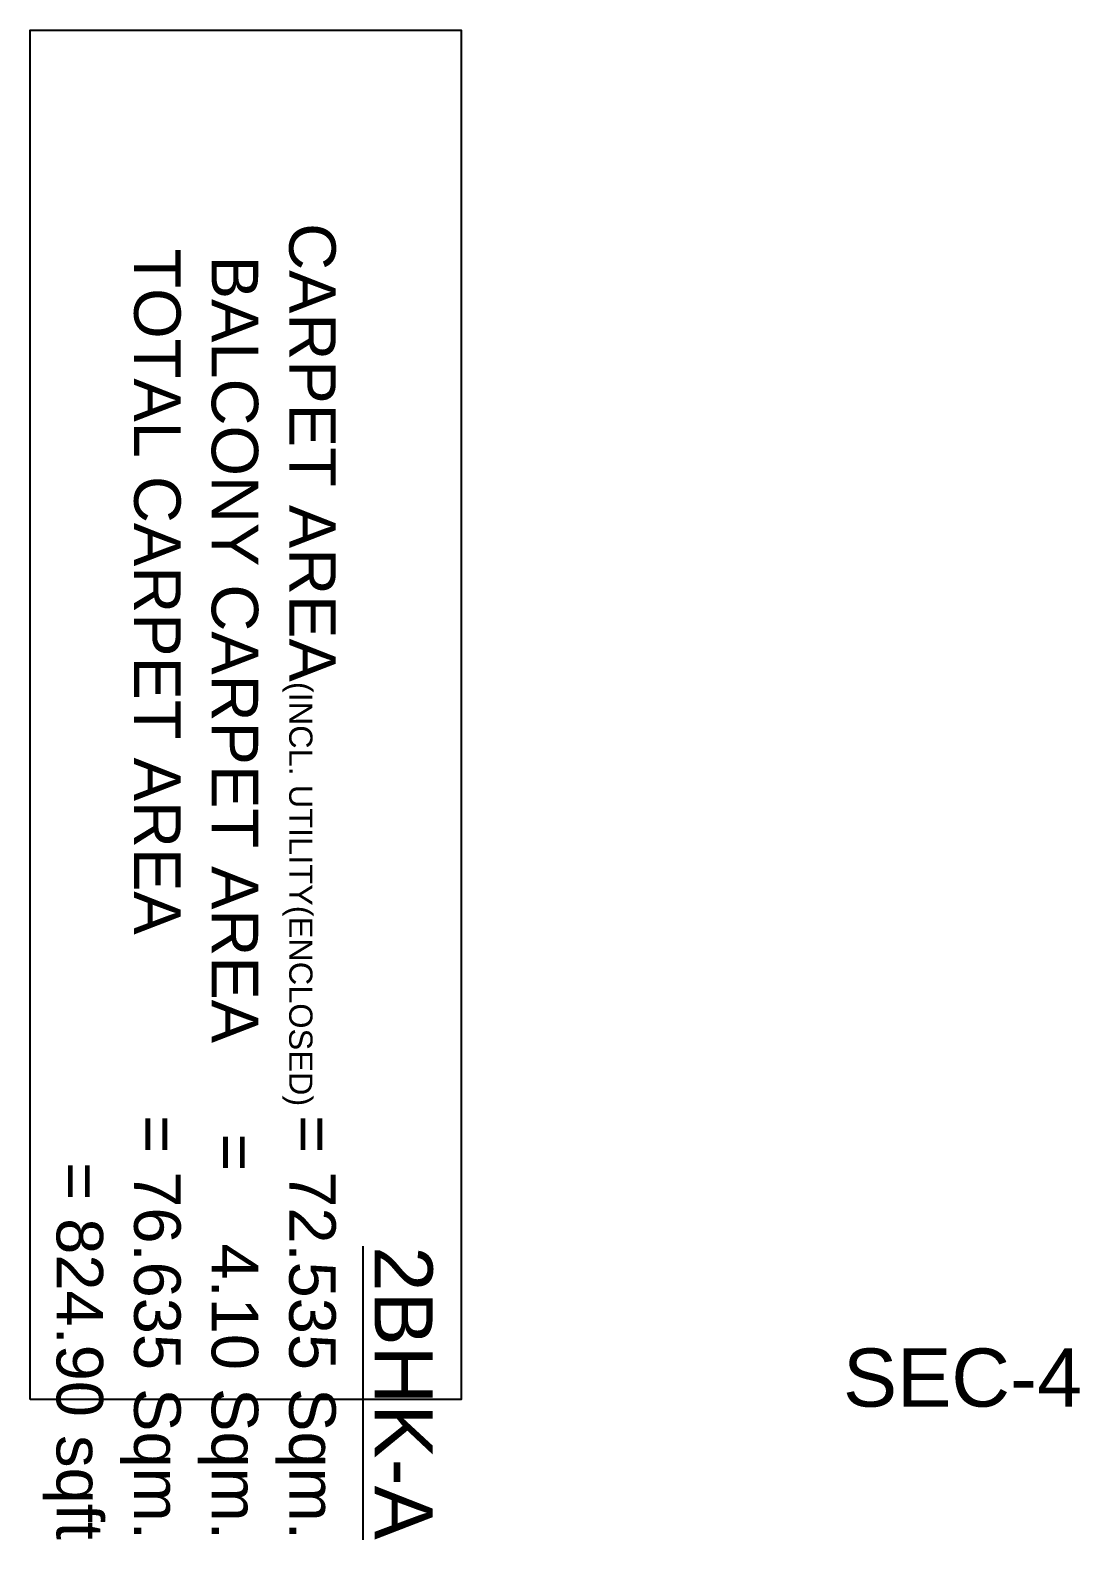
# Model space of a CAD drawing. Header units: millimetres. Extents: x -414464 to 1686, y -90036 to 108605.
# Drawn here: x -125779 to -122394, y -57681 to -52815 of the extents above; entities that cross this region are included whole.
import ezdxf

# ---------------------------------------------------------------- set-up
doc = ezdxf.new("R2010")
doc.units = ezdxf.units.MM
doc.header["$LTSCALE"] = 1000
doc.header["$MEASUREMENT"] = 0
doc.linetypes.add('$36$HIDDEN', pattern=[0.375, 0.25, -0.125])
doc.linetypes.add('T8_PROFILE SECTIONS$0$PHANTOM2', pattern=[1.25, 0.625, -0.125, 0.125, -0.125, 0.125, -0.125])
for name, color, linetype in [('$21$A-DIMENSIONS', 2, '$36$HIDDEN'), ('a-rcc', 3, 'Continuous'), ('T8(T9 IS SIMILAR)$1$A-OLD RERA AREA', 7, 'Continuous'), ('T8_PROFILE SECTIONS$0$A-PROFILE SECTIONS', 81, 'T8_PROFILE SECTIONS$0$PHANTOM2')]:
    doc.layers.add(name, color=color, linetype=linetype)
doc.styles.add('T8(T9 IS SIMILAR)$1$arial', font='sanss___.ttf')
doc.styles.add('T8_PROFILE SECTIONS$0$arial', font='sanss___.ttf')

# ---------------------------------------------------------------- blocks, each defined once
blk = doc.blocks.new('T8(T9 IS SIMILAR)')
at = {"layer": 'T8(T9 IS SIMILAR)$1$A-OLD RERA AREA', "elevation": 0.4}
blk.add_lwpolyline([(1197455.9, -5732587.3), (1193042, -5732587.3), (1193042, -5731197.7), (1197455.9, -5731197.7)], close=True, dxfattribs=at)
at = {"layer": 'T8(T9 IS SIMILAR)$1$A-OLD RERA AREA', "insert": (1197908.4, -5732547.4, 0.4), "char_height": 150, "attachment_point": 9, "style": 'T8(T9 IS SIMILAR)$1$arial'}
blk.add_mtext_dynamic_manual_height_columns('{\\H1.25x;\\L2BHK-A\\P\\pt3750;}CARPET AREA{\\H0.5x;(INCL. UTILITY(ENCLOSED) }= 72.535 Sqm.\\P\\ptz;BALCONY CARPET AREA     =    4.10 Sqm.\\P\\pt3600;TOTAL CARPET AREA          = 76.635 Sqm.\\P\\ptz;^I^I^I^I       = 824.90 sqft', width=4717.063, gutter_width=6.25, heights=[0], dxfattribs=at)
blk = doc.blocks.new('PROFILE SECTION LINE T9')
at = {"layer": 'T8_PROFILE SECTIONS$0$A-PROFILE SECTIONS', "linetype": 'ByBlock', "insert": (11573.5, -17579.2, 0), "char_height": 187.5, "attachment_point": 3, "rotation": 90, "style": 'T8_PROFILE SECTIONS$0$arial'}
blk.add_mtext_dynamic_manual_height_columns('SEC-4', width=301.334, gutter_width=500, heights=[0], dxfattribs=at)
blk = doc.blocks.new('A$C48506478')
at = {"layer": '$21$A-DIMENSIONS', "linetype": 'ByBlock'}
blk.add_blockref('T8(T9 IS SIMILAR)', (-1195542.6, 5727884.6), dxfattribs=at)
at = {"layer": 'T8_PROFILE SECTIONS$0$A-PROFILE SECTIONS', "linetype": 'ByBlock'}
blk.add_blockref('PROFILE SECTION LINE T9', (-9824.4, 16268.9, 0), dxfattribs=at)

msp = doc.modelspace()

# ---------------------------------------------------------------- block references
at = {"layer": 'a-rcc', "linetype": 'ByBlock', "rotation": 270}
msp.add_blockref('A$C48506478', (-121076, -55315.3, 0), dxfattribs=at)

doc.saveas('drawing.dxf')
